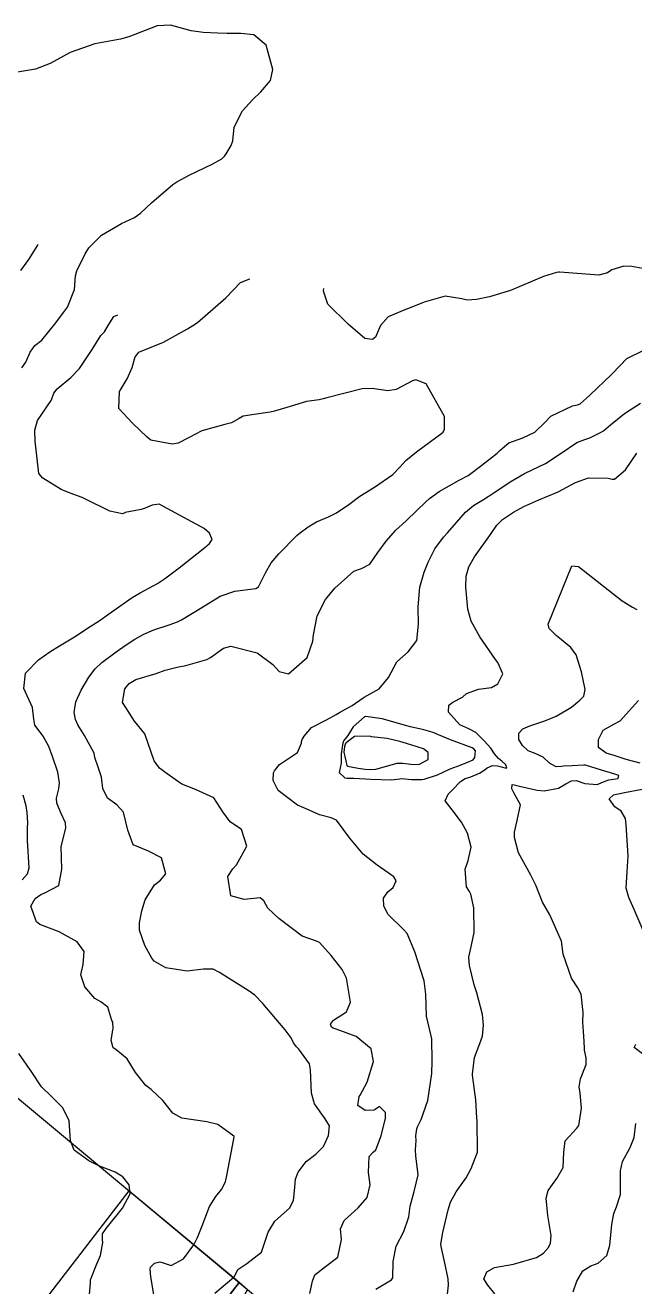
# Model space of a CAD drawing. Header units: feet. Extents: x 1313198 to 1317500, y 385000 to 389511.
# Drawn here: x 1316016 to 1316270, y 386687 to 387215 of the extents above; entities that cross this region are included whole.
import ezdxf

# ---------------------------------------------------------------- set-up
doc = ezdxf.new("R2010")
doc.units = ezdxf.units.FT
for name, color, linetype in [('C-LOD', 30, 'CONTINUOUS'), ('C-MISC', 7, 'CONTINUOUS'), ('C-PROP', 6, 'CONTINUOUS'), ('C-TOPO-MAJR', 32, 'CONTINUOUS'), ('V-PROP-LINE', 7, 'CONTINUOUS')]:
    doc.layers.add(name, color=color, linetype=linetype)

msp = doc.modelspace()

# ---------------------------------------------------------------- linework, layer by layer
at = {"layer": 'C-LOD'}
msp.add_lwpolyline([(1316008.32, 386414.97), (1316042.83, 386393.48), (1316093.99, 386359.18), (1316137.55, 386327.53), (1316166.31, 386305.3), (1316194.54, 386282.38), (1316228.98, 386253.74), (1316339.08, 386162.17), (1316374.29, 386165.4), (1316377.35, 386169.08), (1316400.98, 386198.92), (1316423.13, 386229.87), (1316443.77, 386261.86), (1316462.84, 386294.8), (1316480.29, 386328.62), (1316496.09, 386363.25), (1316391.97, 386449.85), (1316301.71, 386524.92), (1316213.29, 386598.45), (1316108.56, 386685.56), (1315982.1, 386790.73)], dxfattribs=at)
at = {"layer": 'C-MISC'}
msp.add_lwpolyline([(1315982.1, 386790.73), (1315929.91, 386765.56), (1315928.77, 386502.47), (1315936.76, 386503.67), (1315944.84, 386503.58), (1315952.79, 386502.18), (1315960.42, 386499.53), (1315967.53, 386495.67), (1315973.91, 386490.73), (1315979.42, 386484.82), (1315983.91, 386478.09), (1316020.87, 386532.39), (1316108.56, 386685.56), (1315982.1, 386790.73)], close=True, dxfattribs=at)
at = {"layer": 'C-PROP'}
for points in [[(1315909.49, 386533.07), (1315948.63, 386502.91), (1315952.79, 386502.18), (1315959.61, 386499.81), (1316105.01, 386688.51), (1316058.85, 386726.9), (1315964.43, 386604.36), (1315984.67, 386588.77), (1315929.73, 386517.48), (1315909.5, 386533.07), (1315909.49, 386533.07)], [(1315959.61, 386499.81), (1315960.42, 386499.53), (1315967.53, 386495.67), (1315973.91, 386490.73), (1315979.42, 386484.82), (1315983.91, 386478.09), (1315986.96, 386471.53), (1315989.03, 386464.6), (1315990.08, 386457.45), (1315990.08, 386450.21), (1315990.12, 386444.25), (1315990.55, 386441.65), (1316151.17, 386650.12), (1316108.56, 386685.56), (1316105.01, 386688.51), (1315959.61, 386499.81)]]:
    msp.add_lwpolyline(points, close=True, dxfattribs=at)
at = {"layer": 'C-TOPO-MAJR'}
for points in [[(1316014.15, 387071.21), (1316015.86, 387073.52), (1316017.64, 387077.76), (1316019.66, 387080.49), (1316022.53, 387082.74), (1316028.4, 387090.05), (1316031.57, 387094.35), (1316033.26, 387096.53), (1316036.16, 387103.97), (1316036.61, 387109.73), (1316037.13, 387111.73), (1316040.6, 387118.83), (1316042.13, 387121.37), (1316047.52, 387126.74), (1316055.82, 387131.59), (1316061.25, 387134.11), (1316063.79, 387135.88), (1316068.35, 387140.17), (1316077.27, 387147.87), (1316078.98, 387149.04), (1316084.42, 387151.91), (1316087.36, 387153.39), (1316093.77, 387156.41), (1316097.86, 387158.69), (1316098.86, 387159.73), (1316099.58, 387160.74), (1316101.74, 387164.14), (1316102.41, 387166.14), (1316102.97, 387171.88), (1316106.39, 387178.75), (1316110.62, 387183.25), (1316114.11, 387186.61), (1316118.11, 387191.34), (1316119.11, 387195.96), (1316116.32, 387206.13), (1316111.17, 387210.52), (1316105.8, 387210.99), (1316100.04, 387210.99), (1316095.98, 387211.22), (1316089.94, 387211.49), (1316085, 387212.2), (1316076.26, 387214.51), (1316070.73, 387214.24), (1316058.86, 387209.69), (1316055.35, 387208.67), (1316044.66, 387206.74), (1316034.35, 387203.16), (1316026.01, 387198.51), (1316019.88, 387196.11), (1316009.84, 387194.51)], [(1316013.69, 387111.86), (1316017.09, 387116.48), (1316020.17, 387121.4), (1316021.03, 387122.77)], [(1316275.33, 387112.45), (1316269.21, 387113.6), (1316265.91, 387113.69), (1316260.86, 387112.23), (1316259.03, 387110.9), (1316255.49, 387109.98), (1316239.18, 387111.25), (1316238.68, 387111.21), (1316237.8, 387111.02), (1316232.37, 387109.37), (1316218.45, 387103.59), (1316209.68, 387100.96), (1316204.35, 387099.82), (1316200.41, 387099.53), (1316198.2, 387100.06), (1316191.15, 387101.18), (1316182.39, 387098.6), (1316176.49, 387096.24), (1316174.29, 387095.52), (1316167.29, 387092.48), (1316164.1, 387088.92), (1316162.05, 387084.08), (1316160.73, 387083.02), (1316157.52, 387083.46), (1316150.6, 387089.5), (1316142.17, 387097.86), (1316140.29, 387103.2), (1316140.45, 387104.34)], [(1316062.26, 387076.68), (1316063.11, 387077.75), (1316073.4, 387081.91), (1316083.46, 387087.44), (1316085.68, 387088.96), (1316087.55, 387090.2), (1316099.51, 387100.54), (1316105.56, 387106.83), (1316109.45, 387108.41), (1316109.49, 387108.41)], [(1316069.5, 386682.75), (1316068.13, 386690.97), (1316067.79, 386694.14), (1316067.98, 386694.97), (1316069.57, 386696.58), (1316071.88, 386697.14), (1316072.82, 386696.89), (1316076.59, 386695.65), (1316081.76, 386698.51), (1316086.07, 386704.34), (1316087.64, 386707.36), (1316089.56, 386712.25), (1316092.64, 386720.39), (1316095.33, 386724.59), (1316097.7, 386727.46), (1316099.29, 386730.66), (1316099.95, 386733.31), (1316102.3, 386745.71), (1316102.92, 386749.45), (1316102.77, 386749.84), (1316096.1, 386754.63), (1316091.52, 386755.73), (1316081.03, 386757.25), (1316077.33, 386759.35), (1316073.12, 386764.65), (1316068.27, 386769.31), (1316066.01, 386770.98), (1316061.67, 386776.36), (1316058.25, 386782.19), (1316053.45, 386786.02), (1316052.31, 386786.68), (1316051.58, 386789.84), (1316052.15, 386794.2), (1316052.41, 386794.86), (1316052.2, 386797.44), (1316051.86, 386798.19), (1316050.18, 386803.79), (1316047.21, 386805.93), (1316044.7, 386807.38), (1316040.51, 386812.3), (1316038.86, 386817.33), (1316039.74, 386821.64), (1316040.29, 386827.01), (1316037.32, 386831.11), (1316029.71, 386835.28), (1316021.74, 386838.37), (1316020.32, 386839.5), (1316017.93, 386846.04), (1316019.76, 386849.21), (1316022.06, 386850.94), (1316023.74, 386851.63), (1316029.7, 386854.6), (1316030.92, 386861.53), (1316030.61, 386870.91), (1316032.51, 386878.67), (1316032.42, 386880.86), (1316030.65, 386884.72), (1316028.77, 386889.07), (1316028.71, 386891.24), (1316029.68, 386895.08), (1316029.97, 386897.58), (1316029.16, 386902.07), (1316027.01, 386908.65), (1316025.43, 386912.76), (1316023.08, 386917.04), (1316021.78, 386918.73), (1316019.66, 386921.76), (1316019.23, 386924.21), (1316018.61, 386929.12), (1316014.99, 386937.07), (1316015.66, 386943.4), (1316021.11, 386949.07), (1316025.9, 386952.41), (1316029.86, 386954.83), (1316036.9, 386959.14), (1316041.24, 386961.96), (1316046.87, 386965.7), (1316050.39, 386968.15), (1316060.35, 386975.13), (1316063.69, 386977.04), (1316070.92, 386981.03), (1316073.76, 386982.91), (1316079.95, 386987.47), (1316090.75, 386996.04), (1316092.59, 386997.69), (1316093.75, 386999.32), (1316092.64, 387001.99), (1316090.4, 387003.93), (1316071.52, 387014.14), (1316068.69, 387013.79), (1316065.73, 387012.53), (1316064.12, 387011.93), (1316057.42, 387010.63), (1316057.18, 387010.54), (1316056.29, 387010.14), (1316050.99, 387011.2), (1316040.47, 387016.37), (1316039.36, 387016.91), (1316034.37, 387018.76), (1316030.59, 387020.27), (1316023, 387024.99), (1316021.31, 387026.94), (1316019.79, 387040.45), (1316019.63, 387045.12), (1316020.71, 387049.2), (1316026.42, 387057.51), (1316026.55, 387057.77), (1316027.48, 387060.56), (1316029, 387062.44), (1316034.6, 387067.1), (1316038.33, 387070.89), (1316043.51, 387078.87), (1316047.26, 387084.74), (1316048.69, 387086.29), (1316050.24, 387088.88), (1316052.59, 387092.67), (1316054.3, 387093.31)], [(1316094.91, 386684.07), (1316102.8, 386690.73), (1316103.04, 386691.11), (1316104.46, 386693.95), (1316108.25, 386696.52), (1316114.39, 386701.24), (1316117.18, 386709.62), (1316119.89, 386714.27), (1316126.03, 386719.61), (1316127.75, 386722.82), (1316128.19, 386726.95), (1316128.66, 386731.76), (1316129.65, 386734.72), (1316133.12, 386739.16), (1316137.09, 386742.25), (1316140.26, 386745.48), (1316142.36, 386750.02), (1316142.77, 386754.13), (1316141.03, 386757.05), (1316136.56, 386763.24), (1316135.33, 386767.77), (1316134.87, 386777.48), (1316134.4, 386780), (1316129.96, 386786.2), (1316129, 386787.1), (1316127.78, 386788.85), (1316126.74, 386790.93), (1316124.26, 386794.19), (1316114.98, 386805.34), (1316111.63, 386808.75), (1316108.75, 386810.72), (1316096.88, 386818.23), (1316094.15, 386819.68), (1316090.16, 386819.7), (1316083.25, 386818.74), (1316074.38, 386820.18), (1316069.54, 386823.05), (1316068.49, 386824.29), (1316065.63, 386829.47), (1316063.43, 386835.96), (1316063.35, 386839.08), (1316064.33, 386843.98), (1316065.69, 386848.66), (1316069.59, 386854.93), (1316072.09, 386856.83), (1316074.35, 386859.51), (1316072.63, 386866.18), (1316067.16, 386869.02), (1316060.65, 386871.69), (1316058.48, 386877.75), (1316056.64, 386885.29), (1316053.94, 386888.33), (1316050.04, 386891.22), (1316048.03, 386895.28), (1316047.48, 386899.91), (1316046.17, 386903.67), (1316044.71, 386908.13), (1316044.34, 386909.98), (1316040.41, 386917.44), (1316037.59, 386921.8), (1316036.55, 386924.02), (1316035.99, 386927.03), (1316036.74, 386931.53), (1316038.95, 386936.39), (1316042.19, 386941.83), (1316044.8, 386945.3), (1316047.58, 386947.99), (1316053.55, 386952.45), (1316057.76, 386955.3), (1316061.39, 386957.63), (1316065.22, 386959.84), (1316069.3, 386961.64), (1316075.7, 386963.65), (1316079.2, 386964.95), (1316080.87, 386965.81), (1316089.41, 386970.96), (1316097.16, 386975.67), (1316103.18, 386977.83), (1316111.95, 386978.85), (1316113.08, 386979.52), (1316116.09, 386985.37), (1316118.42, 386989.56), (1316121.57, 386993.44), (1316129.22, 387001.12), (1316130.11, 387001.9), (1316133.88, 387004.72), (1316137.36, 387006.84), (1316142.35, 387008.91), (1316145.77, 387010.49), (1316150.95, 387014.07), (1316155.45, 387017.44), (1316161.62, 387021.25), (1316169.32, 387026.51), (1316172.42, 387029.84), (1316174.72, 387032.48), (1316179.22, 387036.11), (1316190.35, 387044.28), (1316190.88, 387045.56), (1316190.92, 387045.89), (1316190.97, 387050.86), (1316183.2, 387064.51), (1316178.93, 387066.11), (1316177.55, 387065.74), (1316170.73, 387062.11), (1316167.24, 387061.53), (1316160.62, 387062.57), (1316156.41, 387062.4), (1316141.65, 387058.71), (1316140.22, 387058.19), (1316138.52, 387057.83), (1316133.25, 387057.05), (1316126.35, 387054.95), (1316119.85, 387053.08), (1316117.98, 387052.58), (1316111.35, 387051.66), (1316106.71, 387051.02), (1316105.04, 387050.01), (1316101.8, 387048.17), (1316099.02, 387047.51), (1316089.48, 387044.88), (1316084.13, 387042.04), (1316079.59, 387039.7), (1316077.03, 387039.21), (1316068.06, 387040.9), (1316066.53, 387042.12), (1316060.46, 387048.05), (1316054.69, 387054.14), (1316055.03, 387061.34), (1316055.65, 387062.38), (1316058.24, 387066.56), (1316060.28, 387071.39), (1316061.52, 387075.74), (1316062.26, 387076.68)], [(1316057.67, 386929.09), (1316056.31, 386931.25), (1316057.25, 386936.9), (1316058.98, 386939.16), (1316061.84, 386940.78), (1316070.34, 386943.38), (1316074.13, 386944.68), (1316079.13, 386946.02), (1316082.74, 386946.71), (1316091.49, 386949.22), (1316093.04, 386950.05), (1316098.43, 386953.93), (1316101.53, 386954.77), (1316112.54, 386952), (1316119.14, 386947.13), (1316121.77, 386944.21), (1316125.72, 386943.25), (1316133.47, 386949.95), (1316135.84, 386956.8), (1316136.17, 386959.52), (1316137.71, 386967.43), (1316141.18, 386974.34), (1316145.09, 386979.02), (1316152.93, 386986.16), (1316156.2, 386987.31), (1316159.64, 386989.06), (1316163.01, 386993.95), (1316166.5, 386998.74), (1316170.61, 387003.32), (1316174.86, 387007.25), (1316179.4, 387011.58), (1316182.98, 387015.02), (1316184.67, 387016.5), (1316188.63, 387019.5), (1316197.05, 387024.14), (1316200.76, 387026.21), (1316206.58, 387030.43), (1316212.87, 387035.46), (1316213.98, 387036.55), (1316217.8, 387039.81), (1316223.64, 387041.92), (1316228.65, 387044.22), (1316232.88, 387048.31), (1316235.42, 387050.92), (1316244.47, 387055.32), (1316246.58, 387055.76), (1316247.61, 387056.15), (1316251.74, 387059.77), (1316260.78, 387068.41), (1316264.33, 387072.13), (1316267.2, 387075.03), (1316273.99, 387078.44)], [(1316162.24, 386685.82), (1316168.7, 386689.64), (1316169.31, 386690.52), (1316169.44, 386697.35), (1316170.73, 386703.7), (1316173.93, 386709.96), (1316175.93, 386716.09), (1316176.59, 386720.54), (1316178.2, 386726.69), (1316179.96, 386733.63), (1316178.94, 386741.5), (1316178.73, 386744.07), (1316179.02, 386747.99), (1316178.95, 386749.98), (1316179.31, 386752.83), (1316179.68, 386753.69), (1316181.08, 386756.72), (1316183.94, 386764.73), (1316185.58, 386775.99), (1316185.74, 386781.22), (1316185.58, 386790.43), (1316185.16, 386792.3), (1316183.36, 386800.04), (1316183.14, 386809.14), (1316182.36, 386814.78), (1316178.56, 386826.84), (1316175.36, 386834.56), (1316173.71, 386836.28), (1316167.29, 386842.52), (1316165.56, 386846.04), (1316165.45, 386849.28), (1316167.23, 386851.98), (1316169.4, 386853.77), (1316170.7, 386856.55), (1316169.68, 386858.22), (1316167.28, 386859.87), (1316162.78, 386863.19), (1316156.87, 386867.79), (1316151.29, 386874.37), (1316145.7, 386882), (1316143.54, 386882.99), (1316138.65, 386884.17), (1316138.01, 386884.43), (1316132.02, 386887.07), (1316129.44, 386888.29), (1316121.32, 386894.43), (1316119.2, 386898.61), (1316119.42, 386901.75), (1316119.78, 386902.66), (1316121.96, 386905.29), (1316129.42, 386910.3), (1316131.05, 386914.25), (1316131.13, 386914.9), (1316131.41, 386915.67), (1316132.17, 386917.11), (1316135.25, 386920.76), (1316141.53, 386924.01), (1316145.6, 386926.15), (1316146.93, 386927), (1316152.28, 386929.92), (1316156.87, 386933.18), (1316157.25, 386933.42), (1316163.62, 386936.95), (1316167.47, 386941.63), (1316170.93, 386948.16), (1316175.69, 386952.45), (1316179.33, 386957.06), (1316180.05, 386963.91), (1316179.84, 386971.21), (1316180.59, 386979.5), (1316182.39, 386985.7), (1316184.05, 386989.9), (1316186.84, 386995.54), (1316190.51, 387000.39), (1316192.14, 387002.12), (1316199.68, 387010.75), (1316203.04, 387013.67), (1316207.23, 387016.13), (1316211.54, 387018.85), (1316218.42, 387023.55), (1316224.39, 387026.94), (1316230.53, 387029.87), (1316233.16, 387031.2), (1316239.64, 387035.52), (1316246.22, 387040.02), (1316249.62, 387041.28), (1316251.69, 387041.95), (1316255.91, 387043.95), (1316257.39, 387044.88), (1316260.3, 387047.39), (1316266.12, 387052.07), (1316272.9, 387056.46)], [(1316192.07, 386682.42), (1316192.61, 386687.51), (1316192.37, 386690.1), (1316190.95, 386697.35), (1316189.45, 386703.67), (1316189.4, 386704.63), (1316190.26, 386709.42), (1316192.45, 386718.91), (1316193.4, 386722.2), (1316195.77, 386726.51), (1316199.99, 386732.35), (1316202.12, 386736.3), (1316204.65, 386743.05), (1316204.75, 386743.63), (1316204.63, 386755.92), (1316204.31, 386759.54), (1316204.25, 386760.1), (1316203.94, 386764.95), (1316202.64, 386775.26), (1316202.6, 386775.66), (1316203.4, 386782.63), (1316205.7, 386788.56), (1316206.75, 386791.67), (1316207.19, 386796.26), (1316206.81, 386800.69), (1316204.41, 386809.7), (1316203.34, 386813.11), (1316201.3, 386821.16), (1316201.12, 386824.7), (1316202.2, 386829.65), (1316203.34, 386835.03), (1316203.19, 386845.29), (1316201.96, 386851.06), (1316201.31, 386852.1), (1316200.11, 386854.04), (1316199.5, 386861.45), (1316200.8, 386865.06), (1316202.03, 386870.73), (1316200.49, 386876.48), (1316197.95, 386881.1), (1316194.04, 386886.23), (1316191.2, 386890.01), (1316192.37, 386892.83), (1316194.05, 386894.55), (1316197.63, 386898.11), (1316199.53, 386899.34), (1316201.97, 386900.16), (1316205.53, 386901.59), (1316207.89, 386903.19), (1316208.77, 386903.87), (1316210.97, 386904.81), (1316213.06, 386904.69), (1316214.17, 386904.41), (1316216.1, 386903.82), (1316216.96, 386903.79), (1316216.55, 386905.05), (1316214.89, 386906.62), (1316213.54, 386907.73), (1316211.83, 386909.75), (1316210.21, 386912.07), (1316207.55, 386915.11), (1316206.27, 386916.38), (1316203.94, 386918.58), (1316201.04, 386920.23), (1316197.29, 386921.91), (1316192.56, 386927.21), (1316192.74, 386930.01), (1316194.43, 386931.32), (1316198.38, 386933.48), (1316200.09, 386934.9), (1316205.12, 386936.8), (1316210.49, 386937.44), (1316213.14, 386938.98), (1316215.28, 386943.19), (1316213.27, 386947.86), (1316212.25, 386949.18), (1316205.74, 386958.73), (1316202.06, 386965.17), (1316200.6, 386970.25), (1316199.86, 386979.43), (1316200, 386984.11), (1316201.01, 386987.93), (1316203.42, 386992.14), (1316210.1, 387001.52), (1316212.8, 387005.34), (1316215.18, 387007.8), (1316219.73, 387010.83), (1316224.09, 387013.15), (1316230.41, 387015.91), (1316238.46, 387019.26), (1316245.68, 387023.16), (1316251.08, 387025.14), (1316259.29, 387025.03), (1316260.97, 387024.59), (1316261.98, 387024.6), (1316266.56, 387028.51), (1316271.27, 387035.49)], [(1316237.66, 386959.28), (1316234.67, 386962.13), (1316234.28, 386964.03), (1316244.15, 386988.32), (1316247, 386988.08), (1316265.23, 386973.67), (1316269.47, 386971.13), (1316269.57, 386971.07)], [(1316269.57, 386971.07), (1316271.36, 386970.03)], [(1316211.92, 386683.86), (1316209.03, 386687.42), (1316207.38, 386690.04), (1316208.66, 386693.02), (1316211.86, 386694.85), (1316219.81, 386696.24), (1316229.41, 386699.07), (1316232.26, 386700.9), (1316234.33, 386703.26), (1316235.25, 386705.02), (1316235.53, 386708.26), (1316234.07, 386716.63), (1316233.44, 386723.78), (1316234.27, 386727.04), (1316237.84, 386732.05), (1316240.46, 386736.63), (1316240.79, 386743.02), (1316241.37, 386747.76), (1316246.23, 386753.13), (1316247.04, 386754.27), (1316248.18, 386761.48), (1316247.65, 386767.79), (1316247.19, 386770.43), (1316247.73, 386773.71), (1316250.17, 386779.8), (1316250.11, 386782.48), (1316249.41, 386785.73), (1316249.44, 386786.74), (1316249.23, 386791.65), (1316248.7, 386797.44), (1316248.83, 386801.57), (1316248.01, 386809.23), (1316246.66, 386811.77), (1316243.95, 386815.83), (1316240.56, 386825.94), (1316239.87, 386831.34), (1316234.98, 386842.3), (1316231.95, 386847.66), (1316229.12, 386854.81), (1316227.07, 386859), (1316221.9, 386868.26), (1316220.13, 386874.77), (1316220.12, 386877.01), (1316221.33, 386881.8), (1316222.63, 386888.37), (1316219.9, 386893.42), (1316218.99, 386895.08), (1316219.14, 386896.85), (1316220.03, 386896.76), (1316221.15, 386896.44), (1316222.33, 386896.16), (1316229.61, 386894.48), (1316232.56, 386894.23), (1316238.59, 386895.41), (1316241.64, 386897.2), (1316244, 386898.4), (1316246.01, 386898.6), (1316249.56, 386897.27), (1316254.79, 386896.82), (1316258.05, 386898.35), (1316259.56, 386898.84), (1316263.54, 386899.46), (1316263.74, 386900.64), (1316259.96, 386901.94), (1316258.4, 386902.33), (1316254.27, 386903.58), (1316249.81, 386904.95), (1316249.19, 386905.01), (1316244.33, 386904.66), (1316240.66, 386904.53), (1316239.77, 386904.43), (1316237.55, 386904.27), (1316234.79, 386905.85), (1316232.17, 386908.39), (1316228.86, 386909.85), (1316225.92, 386910.92), (1316223.46, 386913.26), (1316221.96, 386915.68), (1316221.94, 386918.38), (1316223.62, 386920.18), (1316226.55, 386921.37), (1316232.84, 386923.47), (1316237.66, 386925.45), (1316243.98, 386929.23), (1316247.53, 386932.14), (1316249.15, 386933.79), (1316249.77, 386936.58), (1316248.22, 386943.99), (1316246.01, 386951.07), (1316243.8, 386954.21), (1316238.32, 386958.64), (1316237.66, 386959.28)], [(1316074.01, 386902.03), (1316073.29, 386902.55), (1316071.72, 386903.76), (1316069.55, 386906.8), (1316065.61, 386918.12), (1316061.24, 386923.44), (1316057.67, 386929.09)], [(1316272.68, 386905.79), (1316266.82, 386907.28), (1316261.87, 386909.01), (1316258.46, 386909.93), (1316255.31, 386912.36), (1316255.36, 386915.77), (1316257.28, 386919.66), (1316261.73, 386922.14), (1316264.43, 386923.54), (1316272.04, 386932.06)], [(1316193.29, 386903.47), (1316197.85, 386905.13), (1316200.29, 386906.03), (1316202.95, 386907.26), (1316203.64, 386908.13), (1316203.84, 386910.93), (1316203.15, 386911.87), (1316202.5, 386912.24), (1316193.47, 386915.63), (1316188.44, 386917.67), (1316186.22, 386918.62), (1316182.31, 386919.78), (1316176.75, 386921.06), (1316174.56, 386921.61), (1316172.28, 386922.26), (1316164.9, 386924.34), (1316158.02, 386925.4), (1316157.48, 386925.2), (1316152.7, 386920.96), (1316150.52, 386917.36), (1316148.85, 386915.27), (1316148.55, 386914.76), (1316148.41, 386914.27), (1316147.67, 386909.74), (1316147.67, 386908.74), (1316147.7, 386908.14), (1316147.74, 386907.19), (1316147.72, 386905.86), (1316146.92, 386901.9), (1316149.16, 386899.67), (1316150.13, 386899.57), (1316152.99, 386899.56), (1316160.05, 386899.16), (1316168.55, 386898.91), (1316172.17, 386899.31), (1316172.97, 386899.37), (1316177.06, 386898.99), (1316180.36, 386898.95), (1316181.44, 386899.02), (1316182.44, 386899.19), (1316187.96, 386901), (1316192.73, 386903.21), (1316193.29, 386903.47)], [(1316173.64, 386914.41), (1316172.17, 386914.82), (1316169.82, 386915.44), (1316166.87, 386916.12), (1316160.44, 386916.88), (1316159.7, 386917.05), (1316153.27, 386917), (1316149.73, 386914.37), (1316149.54, 386914.09), (1316149.05, 386912.79), (1316148.83, 386910.39), (1316149.55, 386907.35), (1316149.59, 386907.12), (1316149.61, 386906.79), (1316150.11, 386904.84), (1316150.4, 386904.52), (1316154.75, 386903.75), (1316157.72, 386903.28), (1316159.83, 386903.1), (1316162.12, 386903.25), (1316171.06, 386905.75), (1316173.44, 386905.87), (1316177.92, 386905.3), (1316180.45, 386905.43), (1316184.12, 386907.36), (1316184.11, 386910.26), (1316182.12, 386911.77), (1316176.77, 386913.46), (1316173.64, 386914.41)], [(1316134.57, 386684), (1316135.77, 386689.15), (1316136.72, 386691.74), (1316141.11, 386695.31), (1316146.28, 386699.19), (1316147.77, 386706.54), (1316147.47, 386711), (1316148.88, 386714.52), (1316154.77, 386719.77), (1316158.52, 386724.11), (1316159.79, 386729.36), (1316159.18, 386734.59), (1316159.45, 386741.33), (1316161.07, 386743.03), (1316162.16, 386744.07), (1316164.43, 386749.9), (1316166.21, 386757.31), (1316166.22, 386759.69), (1316163.79, 386762.17), (1316161.93, 386760.94), (1316161.5, 386760.71), (1316157.73, 386760.53), (1316154.68, 386762.58), (1316155.2, 386766.44), (1316155.57, 386766.96), (1316158.57, 386772.34), (1316161.17, 386781.07), (1316160.19, 386786.31), (1316153.96, 386791.48), (1316145.54, 386794.5), (1316144.28, 386794.98), (1316143.67, 386795.42), (1316143.19, 386796.67), (1316144.5, 386798.33), (1316149.97, 386801.79), (1316151.58, 386805.84), (1316149.96, 386815.87), (1316148.11, 386819.51), (1316143.55, 386825.34), (1316138.57, 386830.73), (1316137.37, 386831.32), (1316131.34, 386833.43), (1316121.68, 386840.9), (1316117.07, 386845.21), (1316115.41, 386848.18), (1316113.86, 386849.53), (1316107.09, 386848.75), (1316101.6, 386850.26), (1316100.24, 386858.45), (1316102.4, 386861.59), (1316103.9, 386863.26), (1316108.21, 386871.06), (1316106.07, 386878.05), (1316101.27, 386881.33), (1316098.27, 386885.4), (1316094.48, 386891.28), (1316086.78, 386894.82), (1316081.06, 386896.96), (1316078.26, 386898.97), (1316074.01, 386902.03)], [(1316014.23, 386856.95), (1316016.52, 386859.46), (1316017.17, 386862.05), (1316016.47, 386873.51), (1316016.58, 386878.74), (1316016.61, 386880.92), (1316016.39, 386885.16), (1316016.02, 386887.93), (1316014.71, 386892.39)], [(1316273.97, 386835.76), (1316270.22, 386844.59), (1316267.92, 386849.58), (1316266.8, 386853.49), (1316267.34, 386860.37), (1316267.7, 386867.1), (1316266.88, 386879.97), (1316266.58, 386882.71), (1316264.84, 386885.74), (1316262.11, 386887.58), (1316259.77, 386890.86), (1316261.52, 386892.55), (1316266.11, 386893.49), (1316273.55, 386895)], [(1316273.7, 386784.2), (1316270.28, 386786.9), (1316270.92, 386788.21)], [(1316042.37, 386681.71), (1316042.85, 386688.63), (1316042.81, 386689.72), (1316045.51, 386696.4), (1316046.99, 386699.81), (1316048.01, 386705.27), (1316047.89, 386706.48), (1316047.94, 386708.96), (1316049.37, 386711.12), (1316056.22, 386719.67), (1316059.47, 386725.67), (1316059.08, 386729.46), (1316056.41, 386732.81), (1316053.19, 386734.67), (1316046.38, 386737.3), (1316042.22, 386739.49), (1316036.03, 386743.94), (1316034.48, 386747.84), (1316034.01, 386756.24), (1316031.24, 386761.63), (1316026.53, 386766.31), (1316022.42, 386770.44), (1316018.28, 386776.55), (1316012.9, 386784.41)], [(1316244.64, 386684.71), (1316246.21, 386689.08), (1316248.76, 386693.51), (1316252.12, 386695.5), (1316255.22, 386696.67), (1316258.72, 386699.82), (1316260.09, 386704.23), (1316260.9, 386712.77), (1316261.68, 386717.39), (1316262.85, 386720.28), (1316264.44, 386725.32), (1316264.53, 386732.02), (1316264.46, 386735.25), (1316265.28, 386739.13), (1316268.48, 386745.01), (1316270.24, 386749.17), (1316270.94, 386755.03)]]:
    msp.add_lwpolyline(points, dxfattribs=at)
at = {"layer": 'V-PROP-LINE'}
msp.add_lwpolyline([(1316008.32, 386414.97), (1316042.83, 386393.48), (1316093.99, 386359.18), (1316137.55, 386327.53), (1316166.31, 386305.3), (1316194.54, 386282.38), (1316228.98, 386253.74), (1316339.08, 386162.17), (1316374.29, 386165.4), (1316377.35, 386169.08), (1316400.98, 386198.92), (1316423.13, 386229.87), (1316443.77, 386261.86), (1316462.84, 386294.8), (1316480.29, 386328.62), (1316496.09, 386363.25), (1316391.97, 386449.85), (1316301.71, 386524.92), (1316213.29, 386598.45), (1316108.56, 386685.56), (1315982.1, 386790.73)], dxfattribs=at)

doc.saveas('drawing.dxf')
